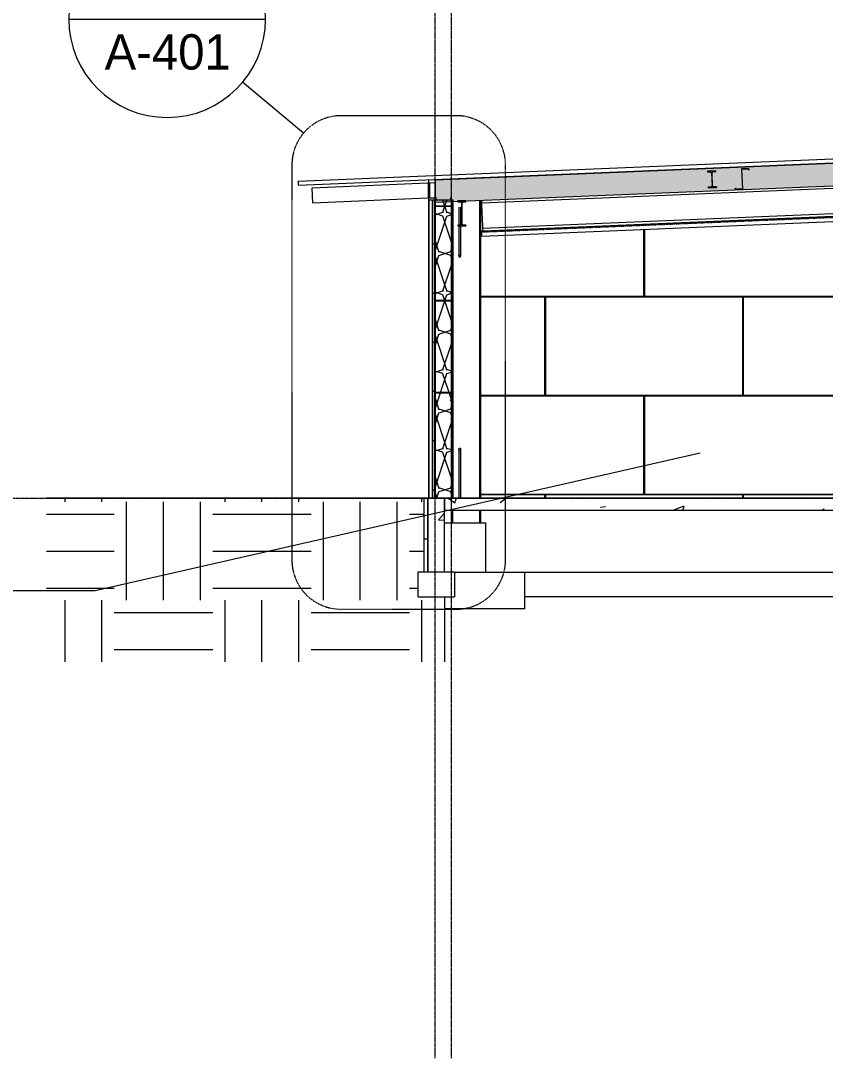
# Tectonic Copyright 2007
# Model space of a CAD drawing. Header units: inches. Extents: x 21386 to 98862, y -290 to 853.
# Drawn here: x 21860 to 22252, y -273 to 233 of the extents above; entities that cross this region are included whole.
import ezdxf

# ---------------------------------------------------------------- set-up
doc = ezdxf.new("R2010")
doc.units = ezdxf.units.IN
doc.header["$MEASUREMENT"] = 0
for name, pattern in [('Dash Dot 3_16_', [0.3125, 0.1875, -0.0625, 0, -0.0625]), ('Grid Line 1_2_', [0.875, 0.5, -0.125, 0.125, -0.125]), ('Hidden 1_8_', [0.1875, 0.125, -0.0625])]:
    doc.linetypes.add(name, pattern=pattern)
for name, color, linetype, lineweight in [('A-ANNO-IDEN', 131, 'Continuous', 9), ('A-ANNO-SYMB', 150, 'Continuous', 9), ('A-CLNG', 13, 'Continuous', 13), ('A-CLNG-PATT', 13, 'Continuous', 25), ('A-FLOR', 192, 'Continuous', 13), ('A-FLOR-LEVL', 51, 'Continuous', 9), ('A-FLOR-PATT', 8, 'Continuous', 25), ('A-ROOF', 132, 'Continuous', 13), ('A-WALL', 113, 'Continuous', 13), ('A-WALL-PATT', 111, 'Continuous', 25), ('C-TOPO', 7, 'Continuous', 13), ('I-WALL', 2, 'Continuous', 13), ('L-SITE-WALL', 31, 'Continuous', 13), ('S-BEAM', 12, 'Continuous', 13), ('S-COLS', 52, 'Continuous', 13), ('S-FNDN', 32, 'Continuous', 13), ('S-GRID', 1, 'Continuous', 9)]:
    doc.layers.add(name, color=color, linetype=linetype, lineweight=lineweight)
doc.styles.add('Century Gothic', font='GOTHIC.TTF', dxfattribs={"height": 17.245342})
pattern_1 = [(50, (22097.104, 100.19), (55.0854, -4.8198), [5.76, -63.36]), (355, (22097.104, 100.19), (-10.6557, 57.7685), [4.608, -50.688]), (100.451, (22101.695, 99.787), (44.4295, 52.9487), [4.895, -53.848]), (46.184, (22097.104, 115.55), (81.9644, -12.712), [8.64, -95.04]), (96.636, (22103.935, 114.49), (71.7815, 74.812), [7.343, -80.772]), (351.184, (22097.1, 115.55), (71.782, 74.812), [6.912, -76.032]), (21, (22104.784, 111.71), (45.842, -30.9215), [5.76, -63.36]), (326, (22104.784, 111.71), (18.687, 55.6915), [4.608, -50.688]), (71.451, (22108.605, 109.13), (64.529, 24.77), [4.895, -53.848]), (37.5, (22097.104, 100.189), (0.9339, 25.5668), [2.534, -47.539, 2.534, -48.922, -50.88]), (37.5, (22097.104, 100.189), (0.9339, 25.5668), [-101.53, 2.534, -48.346]), (7.5, (22097.104, 100.19), (20.204, 30.2913), [2.534, -26.803, 2.534, -46.387, -19.392]), (7.5, (22097.104, 100.19), (20.204, 30.2913), [-78.259, 2.534, -16.858]), (327.5, (22079.978, 100.19), (40.9978, -1.7324), [2.534, -16.666, 2.534, -57.37, -79.488]), (327.5, (22079.978, 100.19), (40.9978, -1.7324), [-79.104, 2.534, -76.954]), (317.5, (22072.298, 100.19), (44.7889, 7.6878), [2.534, -22.426, 2.534, -37.248, -56.448]), (317.5, (22072.298, 100.19), (44.7889, 7.6878), [-64.742, 2.534, -53.914])]
pattern_2 = [(0, (22097.104, 100.19), (48, 48), [48, -48]), (0, (22097.104, 118.19), (48, 48), [48, -48]), (0, (22097.104, 136.19), (48, 48), [48, -48]), (90, (22103.104, 142.19), (-48, 48), [48, -48]), (90, (22121.104, 142.19), (-48, 48), [48, -48]), (90, (22139.104, 142.19), (-48, 48), [48, -48])]
pattern_3 = [(0, (22097.104, 100.19), (0, 24), []), (90, (22097.104, 100.19), (-24, 1e-15), [])]
pattern_4 = [(161.57, (22098.064, 101.149), (-7.680224, -0.00098), [0, -54.643, 6.067, 0]), (18.43, (22096.144, 101.149), (-7.680224, 0.00098), [0, -54.643, 6.067, 0]), (108.43, (22098.064, 101.149), (3.838295, -19.201365), [18.211, -42.499]), (71.57, (22096.144, 101.149), (3.838295, 19.201365), [18.211, -42.499])]
pattern_5 = [(45, (22097.104, 100.19), (-19.007, 19.007), []), (45, (22097.104, 128.99), (-19.007, 19.007), [])]

# ---------------------------------------------------------------- blocks, each defined once
blk = doc.blocks.new('Struct_Xcel_Sports Complex_rvt-1-Building Section - East_West looking North')
at = {"layer": 'A-FLOR-PATT', "lineweight": 9}
h = blk.add_hatch(dxfattribs=at)
h.set_pattern_fill('FP_15', color=256, style=0, pattern_type=2)
h.set_pattern_definition(pattern_1)
h.paths.add_polyline_path([(22731.32, -6.66), (22772.64, -6), (22772.64, -0.01), (22731.32, -0.66), (22594.44, -0.66), (22555.14, 0), (22066.14, 0), (22066.14, -6), (22555.14, -6), (22594.44, -6.66), (22714.34, -6.66)], flags=0)
at = {"layer": 'A-WALL-PATT', "lineweight": 9}
h = blk.add_hatch(dxfattribs=at)
h.set_pattern_fill('FP_15', color=8, style=0, pattern_type=2)
h.set_pattern_definition(pattern_1)
h.paths.add_polyline_path([(22058.14, -36), (22066.14, -36), (22066.14, 0), (22058.14, 0), (22058.14, -1.69)], flags=0)
at = {"layer": 'A-FLOR', "color": 7}
for p, q in [((22066.14, 0), (22066.14, -6)), ((22555.14, 0), (22066.14, 0)), ((22555.14, -6), (22066.14, -6))]:
    blk.add_line(p, q, dxfattribs=at)
at = {"layer": 'L-SITE-WALL', "color": 7}
for p, q in [((22058.14, 0), (22058.14, -36)), ((22066.14, 0), (22058.14, 0)), ((22066.14, -36), (22066.14, 0)), ((22066.14, -36), (22058.14, -36))]:
    blk.add_line(p, q, dxfattribs=at)
at = {"layer": 'S-FNDN', "color": 8, "lineweight": 9}
for p, q in [((22066.14, -12), (22086.39, -12)), ((22086.39, -36), (22086.39, -12)), ((22071.14, -36), (22105.39, -36)), ((22105.39, -36), (22283.89, -36)), ((22105.39, -54), (22105.39, -36)), ((22283.89, -48), (22105.39, -48)), ((22105.39, -54), (22066.14, -54))]:
    blk.add_line(p, q, dxfattribs=at)
at = {"layer": 'S-FNDN', "color": 7}
for p, q in [((22071.14, -36), (22053.14, -36)), ((22053.14, -36), (22053.14, -48)), ((22071.14, -36), (22071.14, -48)), ((22053.14, -48), (22071.14, -48))]:
    blk.add_line(p, q, dxfattribs=at)
blk = doc.blocks.new('W-Wide Flange - 1_-5_-1401438-Building Section - East_West looking North')
at = {"layer": 'S-BEAM', "color": 8, "lineweight": 9}
for p, q in [((22557.58, 163.8), (22768.86, 172.6)), ((22768.82, 173.71), (22768.86, 172.6)), ((22768.86, 172.6), (22768.9, 171.72)), ((22768.9, 171.72), (22769.34, 161.22)), ((22084.45, 144.09), (22552.7, 163.6)), ((22557.58, 151.51), (22769.38, 160.34)), ((22557.58, 150.15), (22769.43, 158.98)), ((22769.34, 161.22), (22769.38, 160.34)), ((22769.38, 160.34), (22769.43, 158.98)), ((22084.96, 131.82), (22552.7, 151.31)), ((22085.01, 130.46), (22552.7, 149.95)), ((22084.45, 144.09), (22084.4, 145.19)), ((22084.48, 143.2), (22084.45, 144.09)), ((22084.92, 132.71), (22084.48, 143.2)), ((22084.96, 131.82), (22084.92, 132.71)), ((22085.01, 130.46), (22084.96, 131.82))]:
    blk.add_line(p, q, dxfattribs=at)
blk = doc.blocks.new('W-Wide Flange - W12X19-1098423-Building Section - East_West looking North')
at = {"layer": 'S-BEAM', "lineweight": 9}
h = blk.add_hatch(dxfattribs=at)
h.set_pattern_fill('FP_1', color=8, style=0, pattern_type=2)
h.set_pattern_definition(pattern_5)
h.paths.add_polyline_path([(22072.64, 132.85), (22076.65, 132.85), (22076.65, 133.2), (22072.64, 133.2)], flags=0)
h.paths.add_polyline_path([(22074.13, 133.22), (22075.02, 133.27), (22074.83, 133.46), (22074.76, 133.73), (22074.83, 144.44), (22075.02, 144.63), (22075.15, 144.68), (22074.26, 144.63), (22074.45, 144.44), (22074.52, 144.18), (22074.45, 133.46), (22074.26, 133.27)], flags=0)
h.paths.add_polyline_path([(22076.65, 144.7), (22076.65, 145.05), (22072.64, 145.05), (22072.64, 144.7), (22075.28, 144.7)], flags=0)
at = {"layer": 'S-BEAM', "color": 7}
for p, q in [((22076.65, 145.05), (22072.64, 145.05)), ((22072.64, 145.05), (22072.64, 144.7)), ((22072.64, 144.7), (22074, 144.7)), ((22074.52, 144.18), (22074.52, 133.73)), ((22074.76, 133.73), (22074.76, 144.18)), ((22075.28, 144.7), (22076.65, 144.7)), ((22076.65, 144.7), (22076.65, 145.05)), ((22074, 133.2), (22072.64, 133.2)), ((22072.64, 133.2), (22072.64, 132.85)), ((22072.64, 132.85), (22076.65, 132.85)), ((22076.65, 133.2), (22075.28, 133.2)), ((22076.65, 133.2), (22076.65, 132.85))]:
    blk.add_line(p, q, dxfattribs=at)
for centre, start, end in [((22074, 144.18), 0, 90), ((22075.28, 144.18), 90, 180), ((22074, 133.73), 270, 0), ((22075.28, 133.73), 180, 270)]:
    blk.add_arc(centre, 0.525, start, end, dxfattribs=at)
blk = doc.blocks.new('Girt_C - 8_D-1405510-Building Section - East_West looking North')
at = {"layer": 'S-BEAM', "color": 7}
for p, q in [((22061.64, 51.37), (22061.64, 48.05)), ((22061.75, 48.11), (22061.75, 51.37)), ((22069.45, 51.55), (22061.83, 51.55)), ((22061.83, 51.45), (22069.45, 51.45)), ((22069.53, 51.37), (22069.53, 48.11)), ((22069.64, 48.05), (22069.64, 51.37)), ((22061.64, 48.05), (22062.22, 47.57)), ((22061.75, 48.11), (22062.29, 47.66)), ((22062.22, 47.57), (22062.29, 47.66)), ((22069.53, 48.11), (22069, 47.66)), ((22069, 47.66), (22069.07, 47.57)), ((22069.64, 48.05), (22069.07, 47.57))]:
    blk.add_line(p, q, dxfattribs=at)
for centre, radius, start, end in [((22061.83, 51.37), 0.188, 90, 180), ((22061.83, 51.37), 0.0782, 90, 176.9576), ((22069.45, 51.37), 0.188, 0, 90), ((22069.45, 51.37), 0.0782, 2.1227, 90)]:
    blk.add_arc(centre, radius, start, end, dxfattribs=at)
blk = doc.blocks.new('Dimension Lumber - 5_5 x 7_5 Glulam-1777807-Building Section - East_West looking North')
at = {"layer": 'S-BEAM', "color": 8, "lineweight": 9}
for p, q in [((22001.68, 151.51), (22061.62, 154.01)), ((22001.99, 144.01), (22001.68, 151.51)), ((22061.62, 146.5), (22001.99, 144.01))]:
    blk.add_line(p, q, dxfattribs=at)
blk = doc.blocks.new('W-Wide Flange - W8X15-1355454-Building Section - East_West looking North')
at = {"layer": 'S-BEAM', "lineweight": 9}
h = blk.add_hatch(dxfattribs=at)
h.set_pattern_fill('FP_1', color=8, style=0, pattern_type=2)
h.set_pattern_definition(pattern_5)
h.paths.add_polyline_path([(22194.88, 151.44), (22198.88, 151.61), (22198.87, 151.92), (22194.86, 151.76)], flags=0)
h.paths.add_polyline_path([(22196.38, 151.84), (22197.24, 151.92), (22197.05, 152.1), (22196.97, 152.34), (22196.76, 159.07), (22196.93, 159.26), (22197.05, 159.32), (22196.19, 159.23), (22196.38, 159.06), (22196.46, 158.81), (22196.67, 152.08), (22196.49, 151.89)], flags=0)
h.paths.add_polyline_path([(22194.55, 159.23), (22198.56, 159.4), (22198.55, 159.71), (22194.54, 159.54)], flags=0)
at = {"layer": 'S-BEAM', "color": 7}
for p, q in [((22198.55, 159.71), (22194.54, 159.54)), ((22194.54, 159.54), (22194.55, 159.23)), ((22194.55, 159.23), (22195.94, 159.29)), ((22196.46, 158.81), (22196.73, 152.33)), ((22196.97, 152.34), (22196.7, 158.82)), ((22197.18, 159.34), (22198.56, 159.4)), ((22198.56, 159.4), (22198.55, 159.71)), ((22198.87, 151.92), (22197.49, 151.87)), ((22198.87, 151.92), (22198.88, 151.61)), ((22196.25, 151.81), (22194.86, 151.76)), ((22194.86, 151.76), (22194.88, 151.44)), ((22194.88, 151.44), (22198.88, 151.61))]:
    blk.add_line(p, q, dxfattribs=at)
for centre, radius, start, end in [((22195.96, 158.79), 0.497, 2.3859, 92.3859), ((22197.2, 158.84), 0.498, 92.3859, 182.3859), ((22196.23, 152.31), 0.497, 272.3859, 2.3859), ((22197.47, 152.36), 0.498, 182.3859, 272.3859)]:
    blk.add_arc(centre, radius, start, end, dxfattribs=at)
blk = doc.blocks.new('Girt_Z - 10_D-1390502-Building Section - East_West looking North')
at = {"layer": 'S-BEAM', "color": 7}
for p, q in [((22331.05, 165.54), (22331.45, 155.93)), ((22331.57, 155.75), (22331.16, 165.55)), ((22334.17, 165.86), (22331.23, 165.74)), ((22331.23, 165.63), (22334.12, 165.75)), ((22334.12, 165.75), (22334.59, 165.23)), ((22334.17, 165.86), (22334.67, 165.31)), ((22334.59, 165.23), (22334.67, 165.31)), ((22327.77, 156.23), (22327.69, 156.16)), ((22327.69, 156.16), (22328.2, 155.6)), ((22328.24, 155.72), (22327.77, 156.23)), ((22328.2, 155.6), (22331.57, 155.75)), ((22331.38, 155.85), (22328.24, 155.72))]:
    blk.add_line(p, q, dxfattribs=at)
for centre, radius, start, end in [((22331.24, 165.55), 0.187, 92.3859, 182.3859), ((22331.24, 165.55), 0.0782, 94.5087, 182.3859), ((22331.37, 155.92), 0.0782, 275.4283, 2.3859)]:
    blk.add_arc(centre, radius, start, end, dxfattribs=at)
blk = doc.blocks.new('Girt_C - 8_D-1405486-Building Section - East_West looking North')
at = {"layer": 'S-BEAM', "lineweight": 9}
h = blk.add_hatch(dxfattribs=at)
h.set_pattern_fill('FP_1', color=8, style=0, pattern_type=2)
h.set_pattern_definition(pattern_5)
h.paths.add_polyline_path([(22061.83, 142.44), (22069.45, 142.44), (22069.45, 142.55), (22061.83, 142.55)], flags=0)
h.paths.add_polyline_path([(22069.53, 142.62), (22069.64, 142.63), (22069.64, 145.94), (22069.06, 146.42), (22068.99, 146.34), (22069.53, 145.89), (22069.53, 144.79)], flags=0)
h.paths.add_polyline_path([(22061.75, 142.62), (22061.75, 145.89), (22062.29, 146.34), (22062.21, 146.42), (22061.64, 145.94), (22061.64, 142.63)], flags=0)
at = {"layer": 'S-BEAM', "color": 7}
for p, q in [((22061.64, 145.94), (22062.21, 146.42)), ((22061.64, 145.94), (22061.64, 142.63)), ((22061.75, 145.89), (22062.29, 146.34)), ((22061.75, 142.62), (22061.75, 145.89)), ((22069.45, 142.55), (22061.83, 142.55)), ((22061.83, 142.44), (22069.45, 142.44)), ((22062.29, 146.34), (22062.21, 146.42)), ((22069.06, 146.42), (22068.99, 146.34)), ((22069.53, 145.89), (22068.99, 146.34)), ((22069.64, 145.94), (22069.06, 146.42)), ((22069.53, 145.89), (22069.53, 142.62)), ((22069.64, 142.63), (22069.64, 145.94))]:
    blk.add_line(p, q, dxfattribs=at)
for centre, radius, start, end in [((22061.83, 142.63), 0.188, 180, 270), ((22061.83, 142.63), 0.0782, 182.1227, 270), ((22069.45, 142.63), 0.188, 270, 0), ((22069.45, 142.63), 0.0782, 270, 356.9576)]:
    blk.add_arc(centre, radius, start, end, dxfattribs=at)
blk = doc.blocks.new('Round Bar - 1_-1267021-Building Section - East_West looking North')
at = {"layer": 'S-BEAM', "color": 8, "lineweight": 9}
for p, q in [((22073.14, 142.02), (22073.14, 133.2)), ((22074.14, 133.2), (22074.14, 142.02)), ((22073.14, 132.85), (22073.14, 118.21)), ((22074.14, 118.21), (22074.14, 132.85))]:
    blk.add_line(p, q, dxfattribs=at)
at = {"layer": 'S-BEAM', "color": 7, "flags": 128}
for points in [[(22073.14, 118.21), (22073.19, 118.46), (22073.33, 118.66), (22073.53, 118.77), (22073.75, 118.77), (22073.95, 118.66), (22074.09, 118.46), (22074.14, 118.21)], [(22073.14, 118.21), (22073.19, 117.96), (22073.33, 117.75), (22073.53, 117.64), (22073.75, 117.64), (22073.95, 117.75), (22074.09, 117.96), (22074.14, 118.21)]]:
    blk.add_lwpolyline(points, dxfattribs=at)
blk = doc.blocks.new('Round Bar - 1_-1267063-Building Section - East_West looking North')
at = {"layer": 'S-BEAM', "color": 8, "lineweight": 9}
for p, q in [((22073.14, 23.84), (22073.14, 0)), ((22074.14, 0), (22074.14, 23.84))]:
    blk.add_line(p, q, dxfattribs=at)
at = {"layer": 'S-BEAM', "color": 7, "flags": 128}
for points in [[(22073.14, 23.84), (22073.19, 24.09), (22073.33, 24.29), (22073.53, 24.4), (22073.75, 24.4), (22073.95, 24.29), (22074.09, 24.09), (22074.14, 23.84)], [(22073.14, 23.84), (22073.19, 23.59), (22073.33, 23.38), (22073.53, 23.27), (22073.75, 23.27), (22073.95, 23.38), (22074.09, 23.59), (22074.14, 23.84)]]:
    blk.add_lwpolyline(points, dxfattribs=at)
blk = doc.blocks.new('L-Angle - L2-1_2X1-1_2X3_16-1401440-Building Section - East_West looking North')
at = {"layer": 'S-BEAM', "color": 8, "lineweight": 9}
for p, q in [((22314.39, 139.83), (22458.58, 145.84)), ((22317.89, 137.66), (22458.68, 143.53)), ((22317.89, 137.66), (22458.68, 143.53)), ((22458.58, 146.02), (22458.58, 145.84)), ((22458.58, 145.84), (22458.59, 145.65)), ((22458.59, 145.65), (22458.67, 143.71)), ((22458.67, 143.71), (22458.68, 143.53)), ((22084.4, 130.25), (22309.89, 139.64)), ((22084.49, 127.94), (22309.89, 137.33)), ((22084.49, 127.94), (22309.89, 137.33)), ((22084.39, 130.43), (22085.01, 130.46)), ((22084.4, 130.25), (22084.39, 130.43)), ((22084.41, 130.06), (22084.4, 130.25)), ((22084.49, 128.12), (22084.41, 130.06)), ((22084.49, 127.94), (22084.49, 128.12))]:
    blk.add_line(p, q, dxfattribs=at)
at = {"layer": 'S-BEAM', "color": 8, "linetype": 'Hidden 1_8_', "lineweight": 9}
for p, q in [((22317.89, 139.66), (22458.6, 145.52)), ((22084.41, 129.93), (22309.89, 139.33))]:
    blk.add_line(p, q, dxfattribs=at)
blk = doc.blocks.new('Girt_C - 8_D-1779843-Building Section - East_West looking North')
at = {"layer": 'S-BEAM', "lineweight": 9}
h = blk.add_hatch(dxfattribs=at)
h.set_pattern_fill('FP_1', color=8, style=0, pattern_type=2)
h.set_pattern_definition(pattern_5)
h.paths.add_polyline_path([(22061.83, 96.32), (22069.45, 96.32), (22069.45, 96.43), (22061.83, 96.43)], flags=0)
h.paths.add_polyline_path([(22069.53, 96.5), (22069.64, 96.51), (22069.64, 99.82), (22069.06, 100.3), (22068.99, 100.22), (22069.53, 99.77)], flags=0)
h.paths.add_polyline_path([(22061.75, 96.5), (22061.75, 99.77), (22062.29, 100.22), (22062.21, 100.3), (22061.64, 99.82), (22061.64, 96.51)], flags=0)
at = {"layer": 'S-BEAM', "color": 7}
for p, q in [((22061.64, 99.82), (22062.21, 100.3)), ((22061.64, 99.82), (22061.64, 96.51)), ((22061.75, 99.77), (22062.29, 100.22)), ((22061.75, 96.5), (22061.75, 99.77)), ((22069.45, 96.43), (22061.83, 96.43)), ((22061.83, 96.32), (22069.45, 96.32)), ((22062.29, 100.22), (22062.21, 100.3)), ((22069.06, 100.3), (22068.99, 100.22)), ((22069.53, 99.77), (22068.99, 100.22)), ((22069.64, 99.82), (22069.06, 100.3)), ((22069.53, 99.77), (22069.53, 96.5)), ((22069.64, 96.51), (22069.64, 99.82))]:
    blk.add_line(p, q, dxfattribs=at)
for centre, radius, start, end in [((22061.83, 96.51), 0.188, 180, 270), ((22061.83, 96.51), 0.0782, 182.1227, 270), ((22069.45, 96.51), 0.188, 270, 0), ((22069.45, 96.51), 0.0782, 270, 356.9576)]:
    blk.add_arc(centre, radius, start, end, dxfattribs=at)
blk = doc.blocks.new('Section - Callout Head-19020-Building Section - East_West looking North')
at = {"layer": 'A-ANNO-SYMB'}
blk.add_line((22654.26, 473.8), (22750.26, 473.8), dxfattribs=at)
for start, end in [(0, 180), (180, 360)]:
    blk.add_arc((22702.26, 473.8), 48, start, end, dxfattribs=at)

msp = doc.modelspace()

# ---------------------------------------------------------------- hatches: boundary and pattern name
at = {"layer": 'A-CLNG-PATT', "lineweight": 9}
h = msp.add_hatch(dxfattribs=at)
h.set_pattern_fill('FP_5', color=8, style=0, pattern_type=2)
h.set_pattern_definition(pattern_4)
h.paths.add_polyline_path([(22061.62, 144.24), (22772.64, 173.87), (22772.64, 185), (22061.62, 155.38), (22061.62, 154.56)], flags=0)
at = {"layer": 'A-WALL-PATT', "lineweight": 9}
h = msp.add_hatch(dxfattribs=at)
h.set_pattern_fill('FP_7', color=8, style=0, pattern_type=2)
h.set_pattern_definition([(90, (23417.67, -287.75), (-193, -193), [48, -145]), (180, (23417.67, -287.75), (-2e-14, -193), [96, -97]), (270, (23321.67, -239.75), (-193, -193), [48, -145]), (180, (23417.67, -239.75), (-2e-14, -193), [96, -97]), (270, (23321.17, -239.75), (-193, -193), [48, -145]), (180, (23321.17, -239.75), (-2e-14, -193), [96, -97]), (90, (23225.17, -287.75), (-193, -193), [48, -145]), (180, (23321.17, -287.75), (-2e-14, -193), [96, -97]), (90, (23369.92, -239.5), (-193, -193), [48, -145]), (180, (23418.05, -239.5), (-2e-14, -193), [48.125, -144.875]), (180, (23418.05, -191.5), (-2e-14, -193), [48.125, -144.875]), (90, (23273.42, -239.5), (-193, -193), [48, -145]), (180, (23369.42, -239.5), (-2e-14, -193), [96, -97]), (270, (23369.42, -191.5), (-193, -193), [48, -145]), (180, (23369.42, -191.5), (-2e-14, -193), [96, -97]), (180, (23272.92, -239.5), (-2e-14, -193), [48, -145]), (270, (23272.92, -191.5), (-193, -193), [48, -145]), (180, (23272.92, -191.5), (-2e-14, -193), [48, -145]), (90, (23417.67, -191.25), (-193, -193), [48, -145]), (180, (23417.67, -191.25), (-2e-14, -193), [96, -97]), (270, (23321.67, -143.25), (-193, -193), [48, -145]), (180, (23417.67, -143.25), (-2e-14, -193), [96, -97]), (270, (23321.17, -143.25), (-193, -193), [48, -145]), (180, (23321.17, -143.25), (-2e-14, -193), [96, -97]), (90, (23225.17, -191.25), (-193, -193), [48, -145]), (180, (23321.17, -191.25), (-2e-14, -193), [96, -97]), (90, (23369.92, -143), (-193, -193), [48, -145]), (180, (23418.05, -143), (-2e-14, -193), [48.125, -144.875]), (180, (23418.05, -95), (-2e-14, -193), [48.125, -144.875]), (90, (23273.42, -143), (-193, -193), [48, -145]), (180, (23369.42, -143), (-2e-14, -193), [96, -97]), (270, (23369.42, -95), (-193, -193), [48, -145]), (180, (23369.42, -95), (-2e-14, -193), [96, -97]), (180, (23272.92, -143), (-2e-14, -193), [48, -145]), (270, (23272.92, -95), (-193, -193), [48, -145]), (180, (23272.92, -95), (-2e-14, -193), [48, -145])])
h.paths.add_polyline_path([(22083.89, 0), (22309.89, 0), (22309.89, 137.33), (22084.49, 127.99), (22084.41, 130.43), (22085.01, 130.46), (22084.39, 145.19), (22083.89, 145.17), (22083.89, 76.43)], flags=0)
h.paths.add_polyline_path([(22458.52, 0), (22458.52, 143.52), (22317.89, 137.66), (22317.89, 0), (22433.59, 0)], flags=0)
h.paths.add_polyline_path([(22058.64, 145.5), (22061.62, 145.5), (22061.62, 146.5), (22058.33, 146.36), (22058.33, 145.5)], flags=0)
h.paths.add_polyline_path([(22058.33, 153.87), (22061.62, 154.01), (22061.62, 155.38), (22458.52, 171.95), (22458.52, 172.04), (22058.33, 155.37), (22058.33, 154.56)], flags=0)
h = msp.add_hatch(dxfattribs=at)
h.set_pattern_fill('FP_6', color=8, style=0, pattern_type=2)
h.set_pattern_definition(pattern_3)
h.paths.add_polyline_path([(22061.14, 0), (22061.14, 145.5), (22060.14, 145.5), (22060.14, 0)], flags=0)
h = msp.add_hatch(dxfattribs=at)
h.set_pattern_fill('FP_4', color=8, style=0, pattern_type=2)
h.set_pattern_definition([(0, (22097.104, 100.189), (30.72, 7.68), [2.534, -20.506, 2.534, -20.506, -122.88]), (0, (22097.104, 100.189), (30.72, 7.68), [-46.08, 2.534, -43.546, 2.534, -20.506, -53.76]), (0, (22097.104, 100.189), (30.72, 7.68), [-115.2, 2.534, -12.826, 2.534, -35.866]), (120, (22108.624, 104.029), (-22.0111, 22.7643), [2.534, -20.506, 2.534, -20.506, -122.88]), (120, (22108.624, 104.029), (-22.0111, 22.7643), [-46.08, 2.534, -43.546, 2.534, -20.506, -53.76]), (120, (22108.624, 104.029), (-22.0111, 22.7643), [-115.2, 2.534, -12.826, 2.534, -35.866]), (240, (22112.464, 119.389), (-8.70892, -30.4443), [2.534, -20.506, 2.534, -20.506, -122.88]), (240, (22112.464, 119.389), (-8.70892, -30.4443), [-46.08, 2.534, -43.546, 2.534, -20.506, -53.76]), (240, (22112.464, 119.389), (-8.70892, -30.4443), [-115.2, 2.534, -12.826, 2.534, -35.866])])
h.paths.add_polyline_path([(22061.64, 0), (22061.64, 145.5), (22061.14, 145.5), (22061.14, 0)], flags=0)
h = msp.add_hatch(dxfattribs=at)
h.set_pattern_fill('FP_5', color=8, style=0, pattern_type=2)
h.set_pattern_definition(pattern_4)
h.paths.add_polyline_path([(22065.12, 0), (22069.64, 0), (22069.64, 145.5), (22061.64, 145.5), (22061.64, 0)], flags=0)
h = msp.add_hatch(dxfattribs=at)
h.set_pattern_fill('FP_6', color=8, style=0, pattern_type=2)
h.set_pattern_definition(pattern_3)
h.paths.add_polyline_path([(22058.14, -36), (22058.14, 0), (22056.14, 0), (22056.14, -36)], flags=0)
at = {"layer": 'C-TOPO', "lineweight": 9}
h = msp.add_hatch(dxfattribs=at)
h.set_pattern_fill('FP_2', color=8, style=0, pattern_type=2)
h.set_pattern_definition(pattern_2)
h.paths.add_polyline_path([(21872.11, -79.81), (21911.24, -79.81), (21911.24, 0), (21872.11, 0)], flags=0)
h = msp.add_hatch(dxfattribs=at)
h.set_pattern_fill('FP_2', color=8, style=0, pattern_type=2)
h.set_pattern_definition(pattern_2)
h.paths.add_polyline_path([(21924.37, -79.81), (21983.24, -79.81), (21983.24, 0), (21911.24, 0), (21911.24, -79.81)], flags=0)
h = msp.add_hatch(dxfattribs=at)
h.set_pattern_fill('FP_2', color=8, style=0, pattern_type=2)
h.set_pattern_definition(pattern_2)
h.paths.add_polyline_path([(22066.14, -79.81), (22066.14, -48), (22053.14, -48), (22053.14, -36), (22056.14, -36), (22056.14, 0), (21983.24, 0), (21983.24, -79.81), (22066, -79.81)], flags=0)

# ---------------------------------------------------------------- linework, layer by layer
at = {"layer": 'A-ANNO-IDEN', "color": 153}
for p, q in [((22190.95, 21.98), (21895.86, -45.1)), ((21895.86, -45.1), (21842.45, -45.1))]:
    msp.add_line(p, q, dxfattribs=at)
at = {"layer": 'A-ANNO-SYMB'}
msp.add_line((21997.39, 178.06), (21967.72, 202.94), dxfattribs=at)
at = {"layer": 'A-ANNO-SYMB', "linetype": 'Dash Dot 3_16_'}
for p, q in [((22071.97, 186.64), (22015.78, 186.64)), ((21991.78, 162.64), (21991.78, -30.1)), ((22095.97, -30.1), (22095.97, 162.64)), ((22015.78, -54.1), (22071.97, -54.1))]:
    msp.add_line(p, q, dxfattribs=at)
for centre, start, end in [((22015.78, 162.64), 90, 180), ((22071.97, 162.64), 0, 90), ((22015.78, -30.1), 180, 270), ((22071.97, -30.1), 270, 0)]:
    msp.add_arc(centre, 24, start, end, dxfattribs=at)
at = {"layer": 'A-CLNG', "color": 7}
for p, q in [((22061.62, 155.38), (22780.64, 185.34)), ((22552.7, 164.7), (22061.62, 144.24)), ((22061.62, 155.38), (22061.62, 144.24))]:
    msp.add_line(p, q, dxfattribs=at)
at = {"layer": 'A-FLOR-LEVL', "linetype": 'Grid Line 1_2_'}
msp.add_line((21678.64, 0), (26557.32, 0), dxfattribs=at)
at = {"layer": 'A-ROOF', "color": 7}
for p, q in [((21994.89, 154.73), (22779.95, 187.44)), ((21994.89, 152.73), (22779.95, 185.44)), ((21994.89, 154.73), (21994.89, 152.73))]:
    msp.add_line(p, q, dxfattribs=at)
at = {"layer": 'A-WALL', "color": 8, "lineweight": 9}
for p, q in [((22058.33, 155.37), (22058.33, 153.87)), ((22058.33, 146.36), (22058.33, 145.5))]:
    msp.add_line(p, q, dxfattribs=at)
at = {"layer": 'A-WALL', "color": 7}
for p, q in [((22058.33, 145.5), (22058.33, 0)), ((22070.39, 145.5), (22058.33, 145.5)), ((22058.64, 145.5), (22058.64, 0)), ((22060.14, 145.5), (22060.14, 0)), ((22061.14, 145.5), (22061.14, 0)), ((22061.64, 145.5), (22061.64, 0)), ((22069.64, 145.5), (22069.64, 0)), ((22070.39, 0), (22070.39, 145.5)), ((22070.39, 0), (22058.33, 0))]:
    msp.add_line(p, q, dxfattribs=at)
at = {"layer": 'C-TOPO'}
for p, q in [((21911.24, 0), (21872.11, 0)), ((21950.46, 0), (21911.24, 0)), ((21983.24, 0), (21950.46, 0)), ((22056.14, 0), (21983.24, 0))]:
    msp.add_line(p, q, dxfattribs=at)
at = {"layer": 'C-TOPO', "color": 8, "lineweight": 9}
for p, q in [((21911.24, 0), (21872.11, 0)), ((21950.46, 0), (21911.24, 0)), ((21983.24, 0), (21950.46, 0)), ((22056.14, 0), (21983.24, 0)), ((22066.14, -48), (22066.14, -79.81))]:
    msp.add_line(p, q, dxfattribs=at)
at = {"layer": 'I-WALL', "color": 7}
for p, q in [((22058.33, 146.5), (22058.33, 153.75)), ((22058.33, 153.75), (22058.95, 153.75)), ((22058.95, 153.75), (22058.95, 146.5)), ((22058.33, 146.5), (22058.95, 146.5))]:
    msp.add_line(p, q, dxfattribs=at)
at = {"layer": 'L-SITE-WALL', "color": 7}
for p, q in [((22056.14, 0), (22056.14, -36)), ((22058.14, 0), (22056.14, 0)), ((22058.14, -36), (22058.14, 0)), ((22058.14, -36), (22056.14, -36))]:
    msp.add_line(p, q, dxfattribs=at)
at = {"layer": 'S-COLS', "color": 8, "lineweight": 9}
for p, q in [((22083.46, 0), (22083.46, 145.15)), ((22083.89, 0), (22083.89, 145.17)), ((22069.64, -6), (22069.64, -12)), ((22070.07, -6), (22070.07, -12)), ((22083.46, -12), (22083.46, -6)), ((22083.89, -12), (22083.89, -6))]:
    msp.add_line(p, q, dxfattribs=at)
at = {"layer": 'S-GRID', "linetype": 'Grid Line 1_2_'}
for p, q in [((22061.64, -273.16), (22061.64, 671.89)), ((22069.64, -273.16), (22069.64, 671.89))]:
    msp.add_line(p, q, dxfattribs=at)

# ---------------------------------------------------------------- block references
at = {"lineweight": 5}
msp.add_blockref('Struct_Xcel_Sports Complex_rvt-1-Building Section - East_West looking North', (0, 0), dxfattribs=at)
at = {"layer": 'A-ANNO-SYMB'}
msp.add_blockref('Section - Callout Head-19020-Building Section - East_West looking North', (-771.32, -240.02), dxfattribs=at)
at = {"layer": 'S-BEAM', "color": 8, "lineweight": 9}
for name, p in [('W-Wide Flange - 1_-5_-1401438-Building Section - East_West looking North', (0, 0)), ('W-Wide Flange - W8X15-1355454-Building Section - East_West looking North', (0, 0)), ('Girt_Z - 10_D-1390502-Building Section - East_West looking North', (-119.9, -5)), ('Dimension Lumber - 5_5 x 7_5 Glulam-1777807-Building Section - East_West looking North', (0, 0)), ('Girt_C - 8_D-1405486-Building Section - East_West looking North', (0, 0)), ('W-Wide Flange - W12X19-1098423-Building Section - East_West looking North', (0, 0)), ('L-Angle - L2-1_2X1-1_2X3_16-1401440-Building Section - East_West looking North', (0, 0)), ('Girt_C - 8_D-1779843-Building Section - East_West looking North', (0, 0)), ('Girt_C - 8_D-1405510-Building Section - East_West looking North', (0, 0))]:
    msp.add_blockref(name, p, dxfattribs=at)
at = {"layer": 'S-BEAM', "color": 7}
for name in ['Round Bar - 1_-1267021-Building Section - East_West looking North', 'Round Bar - 1_-1267063-Building Section - East_West looking North']:
    msp.add_blockref(name, (0, 0), dxfattribs=at)

# ---------------------------------------------------------------- texts
at = {"layer": 'A-ANNO-SYMB', "insert": (21931.21, 226.38), "char_height": 17.245, "width": 77.76, "attachment_point": 2, "line_spacing_factor": 0.984117, "style": 'Century Gothic'}
msp.add_mtext('A-401', dxfattribs=at)

doc.saveas('drawing.dxf')
